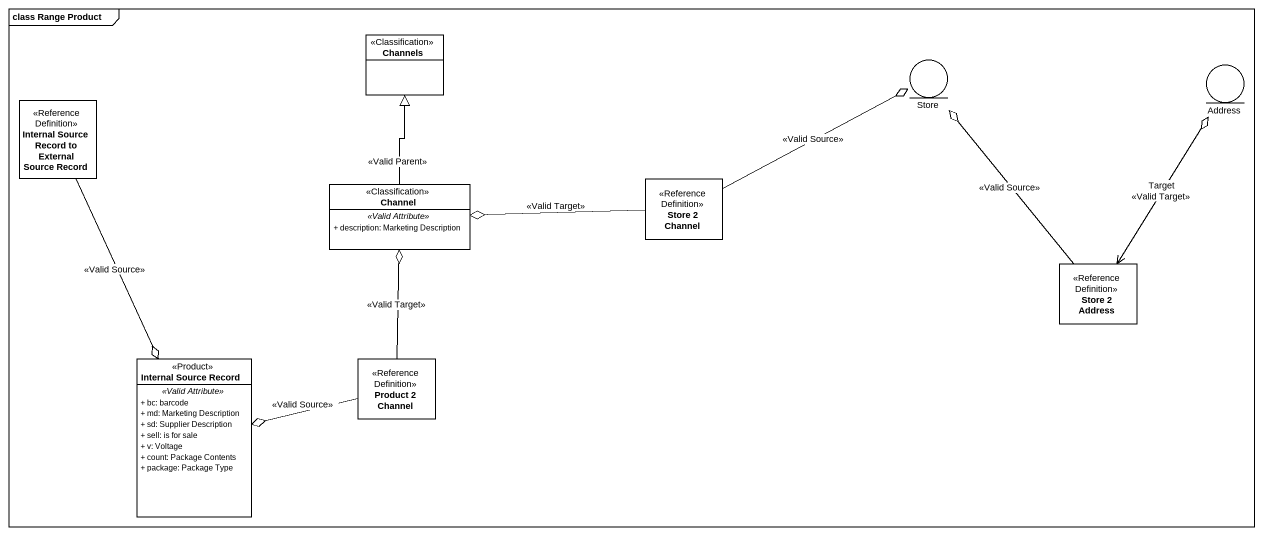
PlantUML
@startuml
mainframe class Range Product
allowmixing
hide circle
hide empty members
skinparam classAttributeIconSize 0
class Channels <<Classification>>
entity Store
class "Internal Source Record to External Source Record" as Internal_Source_Record_to <<Reference Definition>>
entity Address
class Channel <<Classification>> {
  .. <<Valid Attribute>> ..
  + description: Marketing Description
}
class "Store 2 Channel" as Store_2_Channel <<Reference Definition>>
class "Store 2 Address" as Store_2_Address <<Reference Definition>>
class "Internal Source Record" as Internal_Source_Record <<Product>> {
  .. <<Valid Attribute>> ..
  + bc: barcode
  + md: Marketing Description
  + sd: Supplier Description
  + sell: is for sale
  + v: Voltage
  + count: Package Contents
  + package: Package Type
}
class "Product 2 Channel" as Product_2_Channel <<Reference Definition>>
Internal_Source_Record_to --o Internal_Source_Record : <<Valid Source>>
Channel -up-|> Channels : <<Valid Parent>>
Store_2_Channel -right-o Store : <<Valid Source>>
Store_2_Channel -left-o Channel : <<Valid Target>>
Store_2_Address -up-o Store : <<Valid Source>>
Store_2_Address <-up-o Address : Target\n<<Valid Target>>
Product_2_Channel -up-o Channel : <<Valid Target>>
Product_2_Channel -left-o Internal_Source_Record : <<Valid Source>>
@enduml
